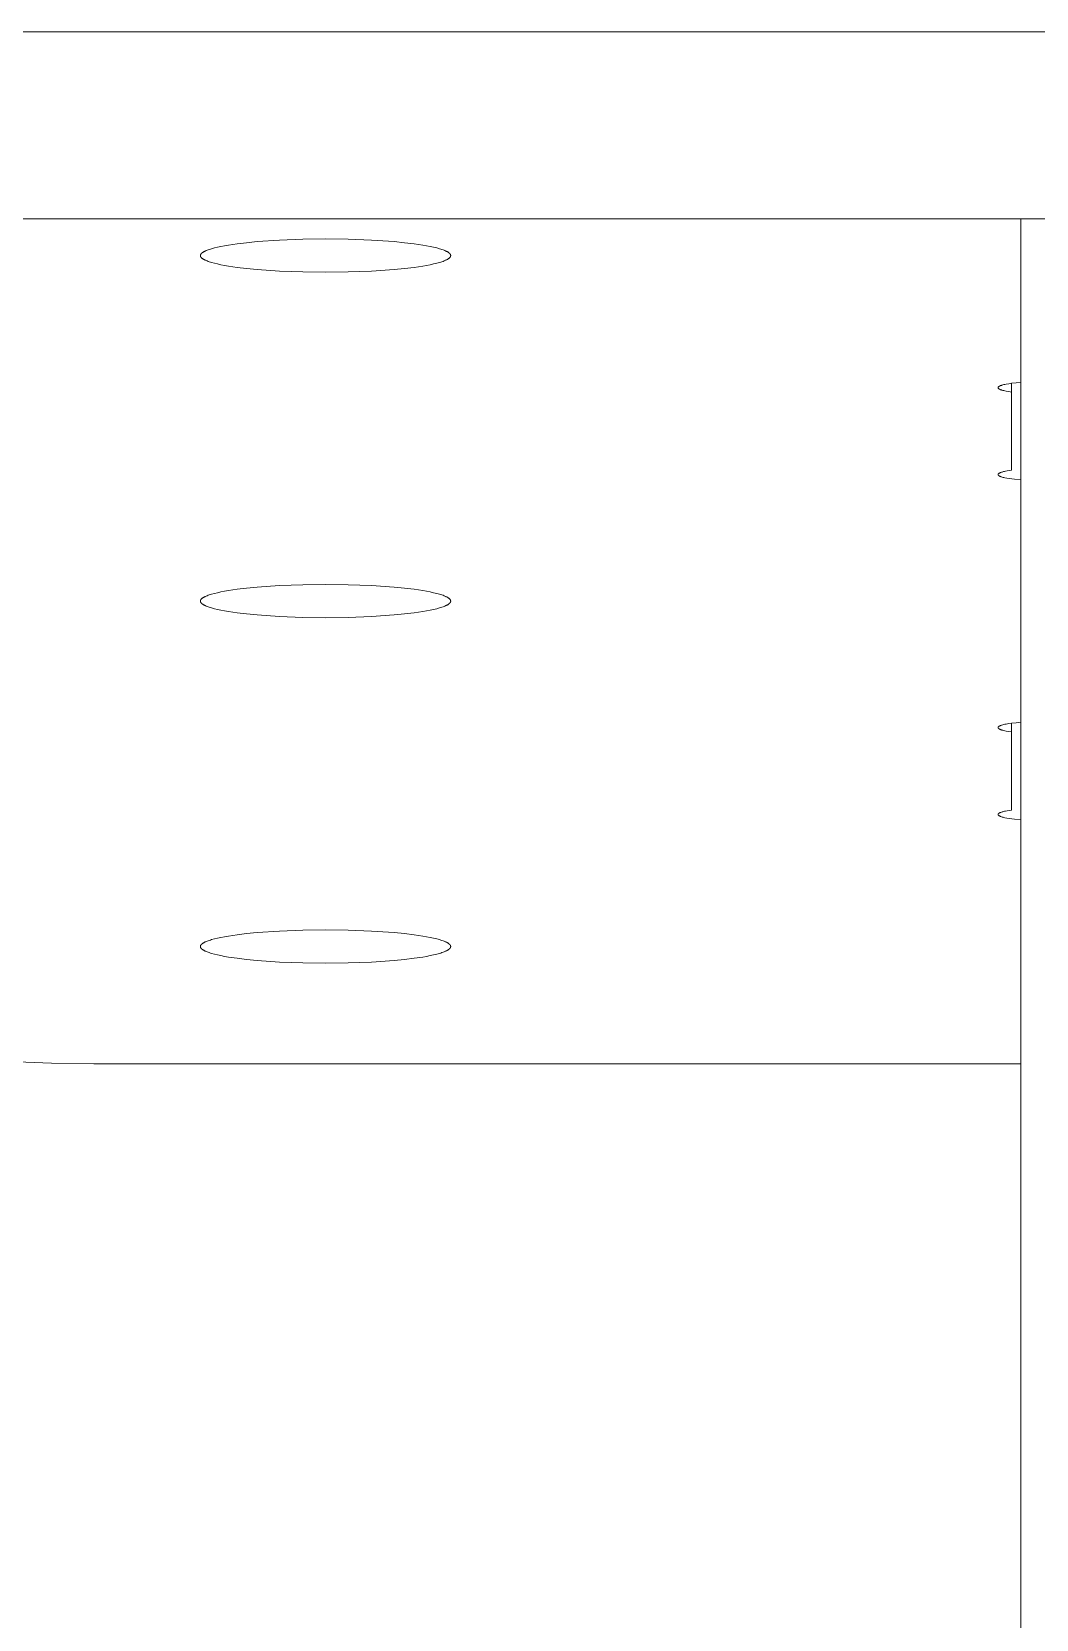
# Model space of a CAD drawing. Header units: inches. Extents: x -12 to 176, y -4 to 123.
# Drawn here: x 68.829 to 69.682, y 20.55 to 21.897 of the extents above; entities that cross this region are included whole.
import ezdxf

# ---------------------------------------------------------------- set-up
doc = ezdxf.new("R2010")
doc.units = ezdxf.units.IN
doc.layers.add('ZANO_R', color=7, linetype='Continuous', lineweight=0)

msp = doc.modelspace()

# ---------------------------------------------------------------- linework, layer by layer
at = {"layer": 'ZANO_R'}
for p, q in [((71.04722, 21.89704), (68.68502, 21.89704)), ((71.04722, 21.73815), (68.68502, 21.73815)), ((69.66927, 21.73815), (69.66927, 6.79361)), ((69.02055, 21.7189), (69.01172, 21.71804)), ((69.03959, 21.72021), (69.02055, 21.7189)), ((69.05938, 21.72097), (69.03959, 21.72021)), ((69.07872, 21.7212), (69.05938, 21.72097)), ((69.09806, 21.72097), (69.07872, 21.7212)), ((69.11785, 21.72021), (69.09806, 21.72097)), ((69.13689, 21.7189), (69.11785, 21.72021)), ((69.14572, 21.71804), (69.13689, 21.7189)), ((68.97243, 21.70722), (68.97242, 21.70715)), ((68.97242, 21.70715), (68.97242, 21.70707)), ((68.97242, 21.70707), (68.97242, 21.70699)), ((68.97242, 21.70699), (68.97243, 21.70691)), ((68.97244, 21.70738), (68.97243, 21.7073)), ((68.97243, 21.7073), (68.97243, 21.70722)), ((68.97243, 21.70691), (68.97243, 21.70683)), ((68.97243, 21.70683), (68.97244, 21.70675)), ((68.97246, 21.70746), (68.97244, 21.70738)), ((68.97244, 21.70675), (68.97246, 21.70668)), ((68.97248, 21.70754), (68.97246, 21.70746)), ((68.97246, 21.70668), (68.97248, 21.7066)), ((68.9725, 21.70762), (68.97248, 21.70754)), ((68.97248, 21.7066), (68.9725, 21.70652)), ((68.97252, 21.7077), (68.9725, 21.70762)), ((68.9725, 21.70652), (68.97252, 21.70644)), ((68.97255, 21.70778), (68.97252, 21.7077)), ((68.97252, 21.70644), (68.97255, 21.70636)), ((68.97258, 21.70786), (68.97255, 21.70778)), ((68.97255, 21.70636), (68.97258, 21.70628)), ((68.97262, 21.70794), (68.97258, 21.70786)), ((68.97258, 21.70628), (68.97262, 21.7062)), ((68.97266, 21.70802), (68.97262, 21.70794)), ((68.97262, 21.7062), (68.97266, 21.70612)), ((68.9727, 21.7081), (68.97266, 21.70802)), ((68.97266, 21.70612), (68.9727, 21.70604)), ((68.97275, 21.70818), (68.9727, 21.7081)), ((68.9727, 21.70604), (68.97275, 21.70596)), ((68.9728, 21.70826), (68.97275, 21.70818)), ((68.97275, 21.70596), (68.9728, 21.70588)), ((68.97285, 21.70834), (68.9728, 21.70826)), ((68.9728, 21.70588), (68.97285, 21.7058)), ((68.9729, 21.70842), (68.97285, 21.70834)), ((68.97285, 21.7058), (68.9729, 21.70572)), ((68.97297, 21.7085), (68.9729, 21.70842)), ((68.9729, 21.70572), (68.97297, 21.70564)), ((68.97303, 21.70858), (68.97297, 21.7085)), ((68.97297, 21.70564), (68.97303, 21.70556)), ((68.9731, 21.70866), (68.97303, 21.70858)), ((68.97303, 21.70556), (68.9731, 21.70547)), ((68.97317, 21.70874), (68.9731, 21.70866)), ((68.9731, 21.70547), (68.97317, 21.70539)), ((68.97324, 21.70882), (68.97317, 21.70874)), ((68.97317, 21.70539), (68.97324, 21.70531)), ((68.97332, 21.7089), (68.97324, 21.70882)), ((68.97324, 21.70531), (68.97332, 21.70523)), ((68.9734, 21.70899), (68.97332, 21.7089)), ((68.97332, 21.70523), (68.9734, 21.70515)), ((68.97349, 21.70907), (68.9734, 21.70899)), ((68.9734, 21.70515), (68.97349, 21.70507)), ((68.97358, 21.70915), (68.97349, 21.70907)), ((68.97349, 21.70507), (68.97358, 21.70499)), ((68.97367, 21.70923), (68.97358, 21.70915)), ((68.97358, 21.70499), (68.97367, 21.70491)), ((68.97377, 21.70931), (68.97367, 21.70923)), ((68.97367, 21.70491), (68.97377, 21.70482)), ((68.97387, 21.70939), (68.97377, 21.70931)), ((68.97397, 21.70948), (68.97387, 21.70939)), ((68.97419, 21.70964), (68.97397, 21.70948)), ((68.97443, 21.7098), (68.97419, 21.70964)), ((68.97468, 21.70997), (68.97443, 21.7098)), ((68.97495, 21.71013), (68.97468, 21.70997)), ((68.97523, 21.7103), (68.97495, 21.71013)), ((68.97553, 21.71046), (68.97523, 21.7103)), ((68.97584, 21.71063), (68.97553, 21.71046)), ((68.97618, 21.71079), (68.97584, 21.71063)), ((68.97652, 21.71096), (68.97618, 21.71079)), ((68.97726, 21.71129), (68.97652, 21.71096)), ((68.97807, 21.71162), (68.97726, 21.71129)), ((68.97894, 21.71194), (68.97807, 21.71162)), ((68.97988, 21.71227), (68.97894, 21.71194)), ((68.98089, 21.7126), (68.97988, 21.71227)), ((68.98196, 21.71292), (68.98089, 21.7126)), ((68.98429, 21.71356), (68.98196, 21.71292)), ((68.98689, 21.71419), (68.98429, 21.71356)), ((68.98975, 21.7148), (68.98689, 21.71419)), ((68.99285, 21.7154), (68.98975, 21.7148)), ((68.99619, 21.71598), (68.99285, 21.7154)), ((69.00355, 21.71706), (68.99619, 21.71598)), ((69.01172, 21.71804), (69.00355, 21.71706)), ((69.15388, 21.71706), (69.14572, 21.71804)), ((69.16124, 21.71598), (69.15388, 21.71706)), ((69.16459, 21.7154), (69.16124, 21.71598)), ((69.16769, 21.7148), (69.16459, 21.7154)), ((69.17054, 21.71419), (69.16769, 21.7148)), ((69.17314, 21.71356), (69.17054, 21.71419)), ((69.17548, 21.71292), (69.17314, 21.71356)), ((69.17655, 21.7126), (69.17548, 21.71292)), ((69.17755, 21.71227), (69.17655, 21.7126)), ((69.17849, 21.71194), (69.17755, 21.71227)), ((69.17936, 21.71162), (69.17849, 21.71194)), ((69.18017, 21.71129), (69.17936, 21.71162)), ((69.18091, 21.71096), (69.18017, 21.71129)), ((69.18126, 21.71079), (69.18091, 21.71096)), ((69.18159, 21.71063), (69.18126, 21.71079)), ((69.18191, 21.71046), (69.18159, 21.71063)), ((69.1822, 21.7103), (69.18191, 21.71046)), ((69.18249, 21.71013), (69.1822, 21.7103)), ((69.18275, 21.70997), (69.18249, 21.71013)), ((69.18301, 21.7098), (69.18275, 21.70997)), ((69.18324, 21.70964), (69.18301, 21.7098)), ((69.18346, 21.70948), (69.18324, 21.70964)), ((69.18357, 21.70939), (69.18346, 21.70948)), ((69.18367, 21.70931), (69.18357, 21.70939)), ((69.18377, 21.70923), (69.18367, 21.70931)), ((69.18367, 21.70482), (69.18377, 21.70491)), ((69.18386, 21.70915), (69.18377, 21.70923)), ((69.18377, 21.70491), (69.18386, 21.70499)), ((69.18395, 21.70907), (69.18386, 21.70915)), ((69.18386, 21.70499), (69.18395, 21.70507)), ((69.18403, 21.70899), (69.18395, 21.70907)), ((69.18395, 21.70507), (69.18403, 21.70515)), ((69.18412, 21.7089), (69.18403, 21.70899)), ((69.18403, 21.70515), (69.18412, 21.70523)), ((69.18419, 21.70882), (69.18412, 21.7089)), ((69.18412, 21.70523), (69.18419, 21.70531)), ((69.18427, 21.70874), (69.18419, 21.70882)), ((69.18419, 21.70531), (69.18427, 21.70539)), ((69.18434, 21.70866), (69.18427, 21.70874)), ((69.18427, 21.70539), (69.18434, 21.70547)), ((69.18441, 21.70858), (69.18434, 21.70866)), ((69.18434, 21.70547), (69.18441, 21.70556)), ((69.18447, 21.7085), (69.18441, 21.70858)), ((69.18441, 21.70556), (69.18447, 21.70564)), ((69.18453, 21.70842), (69.18447, 21.7085)), ((69.18447, 21.70564), (69.18453, 21.70572)), ((69.18459, 21.70834), (69.18453, 21.70842)), ((69.18453, 21.70572), (69.18459, 21.7058)), ((69.18464, 21.70826), (69.18459, 21.70834)), ((69.18459, 21.7058), (69.18464, 21.70588)), ((69.18469, 21.70818), (69.18464, 21.70826)), ((69.18464, 21.70588), (69.18469, 21.70596)), ((69.18474, 21.7081), (69.18469, 21.70818)), ((69.18469, 21.70596), (69.18474, 21.70604)), ((69.18478, 21.70802), (69.18474, 21.7081)), ((69.18474, 21.70604), (69.18478, 21.70612)), ((69.18482, 21.70794), (69.18478, 21.70802)), ((69.18478, 21.70612), (69.18482, 21.7062)), ((69.18485, 21.70786), (69.18482, 21.70794)), ((69.18482, 21.7062), (69.18485, 21.70628)), ((69.18488, 21.70778), (69.18485, 21.70786)), ((69.18485, 21.70628), (69.18488, 21.70636)), ((69.18491, 21.7077), (69.18488, 21.70778)), ((69.18488, 21.70636), (69.18491, 21.70644)), ((69.18494, 21.70762), (69.18491, 21.7077)), ((69.18491, 21.70644), (69.18494, 21.70652)), ((69.18496, 21.70754), (69.18494, 21.70762)), ((69.18494, 21.70652), (69.18496, 21.7066)), ((69.18498, 21.70746), (69.18496, 21.70754)), ((69.18496, 21.7066), (69.18498, 21.70668)), ((69.18499, 21.70738), (69.18498, 21.70746)), ((69.18498, 21.70668), (69.18499, 21.70675)), ((69.185, 21.7073), (69.18499, 21.70738)), ((69.18499, 21.70675), (69.185, 21.70683)), ((69.18501, 21.70722), (69.185, 21.7073)), ((69.185, 21.70683), (69.18501, 21.70691)), ((69.18502, 21.70715), (69.18501, 21.70722)), ((69.18501, 21.70691), (69.18502, 21.70699)), ((69.18502, 21.70707), (69.18502, 21.70715)), ((69.18502, 21.70699), (69.18502, 21.70707)), ((68.97377, 21.70482), (68.97387, 21.70474)), ((68.97387, 21.70474), (68.97397, 21.70466)), ((68.97397, 21.70466), (68.97419, 21.7045)), ((68.97419, 21.7045), (68.97443, 21.70433)), ((68.97443, 21.70433), (68.97468, 21.70417)), ((68.97468, 21.70417), (68.97495, 21.704)), ((68.97495, 21.704), (68.97523, 21.70384)), ((68.97523, 21.70384), (68.97553, 21.70367)), ((68.97553, 21.70367), (68.97584, 21.70351)), ((68.97584, 21.70351), (68.97618, 21.70334)), ((68.97618, 21.70334), (68.97652, 21.70318)), ((68.97652, 21.70318), (68.97726, 21.70285)), ((68.97726, 21.70285), (68.97807, 21.70252)), ((68.97807, 21.70252), (68.97894, 21.70219)), ((68.97894, 21.70219), (68.97988, 21.70186)), ((68.97988, 21.70186), (68.98089, 21.70154)), ((68.98089, 21.70154), (68.98196, 21.70122)), ((68.98196, 21.70122), (68.98429, 21.70058)), ((68.98429, 21.70058), (68.98689, 21.69995)), ((68.98689, 21.69995), (68.98975, 21.69933)), ((68.98975, 21.69933), (68.99285, 21.69874)), ((68.99285, 21.69874), (68.99619, 21.69816)), ((68.99619, 21.69816), (69.00355, 21.69707)), ((69.00355, 21.69707), (69.01172, 21.69609)), ((69.01172, 21.69609), (69.02055, 21.69524)), ((69.02055, 21.69524), (69.03959, 21.69392)), ((69.03959, 21.69392), (69.05938, 21.69317)), ((69.05938, 21.69317), (69.07872, 21.69293)), ((69.07872, 21.69293), (69.09806, 21.69317)), ((69.09806, 21.69317), (69.11785, 21.69392)), ((69.11785, 21.69392), (69.13689, 21.69524)), ((69.13689, 21.69524), (69.14572, 21.69609)), ((69.14572, 21.69609), (69.15388, 21.69707)), ((69.15388, 21.69707), (69.16124, 21.69816)), ((69.16124, 21.69816), (69.16459, 21.69874)), ((69.16459, 21.69874), (69.16769, 21.69933)), ((69.16769, 21.69933), (69.17054, 21.69995)), ((69.17054, 21.69995), (69.17314, 21.70058)), ((69.17314, 21.70058), (69.17548, 21.70122)), ((69.17548, 21.70122), (69.17655, 21.70154)), ((69.17655, 21.70154), (69.17755, 21.70186)), ((69.17755, 21.70186), (69.17849, 21.70219)), ((69.17849, 21.70219), (69.17936, 21.70252)), ((69.17936, 21.70252), (69.18017, 21.70285)), ((69.18017, 21.70285), (69.18091, 21.70318)), ((69.18091, 21.70318), (69.18126, 21.70334)), ((69.18126, 21.70334), (69.18159, 21.70351)), ((69.18159, 21.70351), (69.18191, 21.70367)), ((69.18191, 21.70367), (69.1822, 21.70384)), ((69.1822, 21.70384), (69.18249, 21.704)), ((69.18249, 21.704), (69.18275, 21.70417)), ((69.18275, 21.70417), (69.18301, 21.70433)), ((69.18301, 21.70433), (69.18324, 21.7045)), ((69.18324, 21.7045), (69.18346, 21.70466)), ((69.18346, 21.70466), (69.18357, 21.70474)), ((69.18357, 21.70474), (69.18367, 21.70482)), ((69.65392, 21.59731), (69.6531, 21.59707)), ((69.65481, 21.59753), (69.65392, 21.59731)), ((69.65577, 21.59775), (69.65481, 21.59753)), ((69.65679, 21.59796), (69.65577, 21.59775)), ((69.65901, 21.59835), (69.65679, 21.59796)), ((69.6614, 21.59869), (69.65901, 21.59835)), ((69.66533, 21.59915), (69.6614, 21.59869)), ((69.6614, 21.59129), (69.6614, 21.59869)), ((69.66927, 21.5995), (69.66533, 21.59915)), ((69.64987, 21.59502), (69.64986, 21.59499)), ((69.64986, 21.59499), (69.64987, 21.59496)), ((69.64988, 21.59513), (69.64987, 21.59509)), ((69.64987, 21.59509), (69.64987, 21.59506)), ((69.64987, 21.59506), (69.64987, 21.59502)), ((69.64987, 21.59496), (69.64987, 21.59492)), ((69.64987, 21.59492), (69.64987, 21.59489)), ((69.64987, 21.59489), (69.64988, 21.59486)), ((69.64989, 21.59519), (69.64988, 21.59516)), ((69.64988, 21.59516), (69.64988, 21.59513)), ((69.64988, 21.59486), (69.64988, 21.59482)), ((69.64988, 21.59482), (69.64989, 21.59479)), ((69.6499, 21.59523), (69.64989, 21.59519)), ((69.64989, 21.59479), (69.6499, 21.59475)), ((69.64992, 21.59526), (69.6499, 21.59523)), ((69.6499, 21.59475), (69.64992, 21.59472)), ((69.64993, 21.5953), (69.64992, 21.59526)), ((69.64992, 21.59472), (69.64993, 21.59469)), ((69.64995, 21.59533), (69.64993, 21.5953)), ((69.64993, 21.59469), (69.64995, 21.59465)), ((69.64996, 21.59536), (69.64995, 21.59533)), ((69.64995, 21.59465), (69.64996, 21.59462)), ((69.64998, 21.5954), (69.64996, 21.59536)), ((69.64996, 21.59462), (69.64998, 21.59459)), ((69.65, 21.59543), (69.64998, 21.5954)), ((69.64998, 21.59459), (69.65, 21.59455)), ((69.65003, 21.59546), (69.65, 21.59543)), ((69.65, 21.59455), (69.65003, 21.59452)), ((69.65005, 21.5955), (69.65003, 21.59546)), ((69.65003, 21.59452), (69.65005, 21.59448)), ((69.65007, 21.59553), (69.65005, 21.5955)), ((69.65005, 21.59448), (69.65007, 21.59445)), ((69.6501, 21.59557), (69.65007, 21.59553)), ((69.65007, 21.59445), (69.6501, 21.59442)), ((69.65013, 21.5956), (69.6501, 21.59557)), ((69.6501, 21.59442), (69.65013, 21.59438)), ((69.65016, 21.59563), (69.65013, 21.5956)), ((69.65013, 21.59438), (69.65016, 21.59435)), ((69.65019, 21.59567), (69.65016, 21.59563)), ((69.65016, 21.59435), (69.65019, 21.59432)), ((69.65023, 21.5957), (69.65019, 21.59567)), ((69.65019, 21.59432), (69.65023, 21.59428)), ((69.65026, 21.59573), (69.65023, 21.5957)), ((69.65023, 21.59428), (69.65026, 21.59425)), ((69.6503, 21.59577), (69.65026, 21.59573)), ((69.65026, 21.59425), (69.6503, 21.59422)), ((69.65034, 21.5958), (69.6503, 21.59577)), ((69.6503, 21.59422), (69.65034, 21.59418)), ((69.65038, 21.59583), (69.65034, 21.5958)), ((69.65034, 21.59418), (69.65038, 21.59415)), ((69.65042, 21.59587), (69.65038, 21.59583)), ((69.65038, 21.59415), (69.65042, 21.59412)), ((69.65046, 21.5959), (69.65042, 21.59587)), ((69.65042, 21.59412), (69.65046, 21.59408)), ((69.65051, 21.59593), (69.65046, 21.5959)), ((69.65046, 21.59408), (69.65051, 21.59405)), ((69.6506, 21.596), (69.65051, 21.59593)), ((69.65051, 21.59405), (69.6506, 21.59398)), ((69.6507, 21.59606), (69.6506, 21.596)), ((69.6506, 21.59398), (69.6507, 21.59392)), ((69.65081, 21.59613), (69.6507, 21.59606)), ((69.6507, 21.59392), (69.65081, 21.59385)), ((69.65092, 21.59619), (69.65081, 21.59613)), ((69.65081, 21.59385), (69.65092, 21.59379)), ((69.65104, 21.59626), (69.65092, 21.59619)), ((69.65092, 21.59379), (69.65104, 21.59372)), ((69.65116, 21.59632), (69.65104, 21.59626)), ((69.65104, 21.59372), (69.65116, 21.59366)), ((69.65129, 21.59639), (69.65116, 21.59632)), ((69.65116, 21.59366), (69.65129, 21.59359)), ((69.65143, 21.59645), (69.65129, 21.59639)), ((69.65129, 21.59359), (69.65143, 21.59353)), ((69.65172, 21.59658), (69.65143, 21.59645)), ((69.65143, 21.59353), (69.65172, 21.5934)), ((69.65203, 21.5967), (69.65172, 21.59658)), ((69.65172, 21.5934), (69.65203, 21.59328)), ((69.65237, 21.59683), (69.65203, 21.5967)), ((69.65203, 21.59328), (69.65237, 21.59315)), ((69.65272, 21.59695), (69.65237, 21.59683)), ((69.65237, 21.59315), (69.65272, 21.59303)), ((69.6531, 21.59707), (69.65272, 21.59695)), ((69.65272, 21.59303), (69.6531, 21.59291)), ((69.6531, 21.59291), (69.65392, 21.59268)), ((69.65392, 21.59268), (69.65481, 21.59245)), ((69.65481, 21.59245), (69.65577, 21.59223)), ((69.65577, 21.59223), (69.65679, 21.59202)), ((69.65679, 21.59202), (69.65901, 21.59164)), ((69.65901, 21.59164), (69.6614, 21.59129)), ((69.6614, 21.59129), (69.6614, 21.52495)), ((69.64987, 21.52128), (69.64986, 21.52126)), ((69.64986, 21.52126), (69.64986, 21.52123)), ((69.64986, 21.52123), (69.64987, 21.52121)), ((69.64988, 21.52138), (69.64987, 21.52136)), ((69.64987, 21.52136), (69.64987, 21.52133)), ((69.64987, 21.52133), (69.64987, 21.52131)), ((69.64987, 21.52131), (69.64987, 21.52128)), ((69.64987, 21.52121), (69.64987, 21.52118)), ((69.64987, 21.52118), (69.64987, 21.52116)), ((69.64987, 21.52116), (69.64987, 21.52114)), ((69.64987, 21.52114), (69.64988, 21.52111)), ((69.64989, 21.52143), (69.64988, 21.52141)), ((69.64988, 21.52141), (69.64988, 21.52138)), ((69.64988, 21.52111), (69.64988, 21.52109)), ((69.64988, 21.52109), (69.64989, 21.52106)), ((69.6499, 21.52146), (69.64989, 21.52143)), ((69.64989, 21.52106), (69.6499, 21.52104)), ((69.64991, 21.5215), (69.6499, 21.52148)), ((69.6499, 21.52148), (69.6499, 21.52146)), ((69.6499, 21.52104), (69.6499, 21.52101)), ((69.6499, 21.52101), (69.64991, 21.52099)), ((69.64992, 21.52153), (69.64991, 21.5215)), ((69.64991, 21.52099), (69.64992, 21.52096)), ((69.64993, 21.52155), (69.64992, 21.52153)), ((69.64992, 21.52096), (69.64993, 21.52094)), ((69.64994, 21.52158), (69.64993, 21.52155)), ((69.64993, 21.52094), (69.64994, 21.52092)), ((69.64996, 21.5216), (69.64994, 21.52158)), ((69.64994, 21.52092), (69.64995, 21.52089)), ((69.64995, 21.52089), (69.64997, 21.52087)), ((69.64997, 21.52163), (69.64996, 21.5216)), ((69.64998, 21.52165), (69.64997, 21.52163)), ((69.64997, 21.52087), (69.64998, 21.52084)), ((69.65, 21.52168), (69.64998, 21.52165)), ((69.64998, 21.52084), (69.65, 21.52082)), ((69.65001, 21.5217), (69.65, 21.52168)), ((69.65, 21.52082), (69.65001, 21.52079)), ((69.65003, 21.52173), (69.65001, 21.5217)), ((69.65001, 21.52079), (69.65003, 21.52077)), ((69.65005, 21.52175), (69.65003, 21.52173)), ((69.65003, 21.52077), (69.65004, 21.52075)), ((69.65004, 21.52075), (69.65006, 21.52072)), ((69.65007, 21.52178), (69.65005, 21.52175)), ((69.65006, 21.52072), (69.65008, 21.5207)), ((69.65009, 21.5218), (69.65007, 21.52178)), ((69.65008, 21.5207), (69.6501, 21.52067)), ((69.65011, 21.52183), (69.65009, 21.5218)), ((69.6501, 21.52067), (69.65012, 21.52065)), ((69.65013, 21.52185), (69.65011, 21.52183)), ((69.65012, 21.52065), (69.65014, 21.52063)), ((69.65015, 21.52187), (69.65013, 21.52185)), ((69.65014, 21.52063), (69.65016, 21.5206)), ((69.65017, 21.5219), (69.65015, 21.52187)), ((69.65016, 21.5206), (69.65019, 21.52058)), ((69.6502, 21.52192), (69.65017, 21.5219)), ((69.65019, 21.52058), (69.65021, 21.52055)), ((69.65022, 21.52195), (69.6502, 21.52192)), ((69.65021, 21.52055), (69.65026, 21.52051)), ((69.65025, 21.52197), (69.65022, 21.52195)), ((69.6503, 21.52202), (69.65025, 21.52197)), ((69.65026, 21.52051), (69.65031, 21.52046)), ((69.65036, 21.52207), (69.6503, 21.52202)), ((69.65031, 21.52046), (69.65037, 21.52041)), ((69.65042, 21.52212), (69.65036, 21.52207)), ((69.65037, 21.52041), (69.65043, 21.52036)), ((69.65048, 21.52217), (69.65042, 21.52212)), ((69.65043, 21.52036), (69.65049, 21.52032)), ((69.65055, 21.52222), (69.65048, 21.52217)), ((69.65049, 21.52032), (69.65055, 21.52027)), ((69.65062, 21.52227), (69.65055, 21.52222)), ((69.65055, 21.52027), (69.65062, 21.52022)), ((69.6507, 21.52231), (69.65062, 21.52227)), ((69.65062, 21.52022), (69.65069, 21.52018)), ((69.65069, 21.52018), (69.65077, 21.52013)), ((69.65077, 21.52236), (69.6507, 21.52231)), ((69.65085, 21.52241), (69.65077, 21.52236)), ((69.65077, 21.52013), (69.65085, 21.52008)), ((69.65094, 21.52246), (69.65085, 21.52241)), ((69.65085, 21.52008), (69.65093, 21.52004)), ((69.65093, 21.52004), (69.6511, 21.51994)), ((69.65112, 21.52256), (69.65094, 21.52246)), ((69.6511, 21.51994), (69.65128, 21.51985)), ((69.65131, 21.52265), (69.65112, 21.52256)), ((69.65128, 21.51985), (69.65147, 21.51976)), ((69.65152, 21.52275), (69.65131, 21.52265)), ((69.65147, 21.51976), (69.65168, 21.51967)), ((69.65174, 21.52284), (69.65152, 21.52275)), ((69.65168, 21.51967), (69.65189, 21.51959)), ((69.65197, 21.52294), (69.65174, 21.52284)), ((69.65189, 21.51959), (69.65212, 21.5195)), ((69.65222, 21.52303), (69.65197, 21.52294)), ((69.65212, 21.5195), (69.65236, 21.51941)), ((69.65275, 21.52321), (69.65222, 21.52303)), ((69.65236, 21.51941), (69.65286, 21.51924)), ((69.65333, 21.52339), (69.65275, 21.52321)), ((69.65286, 21.51924), (69.65346, 21.51906)), ((69.65396, 21.52357), (69.65333, 21.52339)), ((69.65346, 21.51906), (69.65413, 21.51888)), ((69.65464, 21.52374), (69.65396, 21.52357)), ((69.65413, 21.51888), (69.65485, 21.5187)), ((69.65535, 21.52391), (69.65464, 21.52374)), ((69.65485, 21.5187), (69.65563, 21.51852)), ((69.65611, 21.52407), (69.65535, 21.52391)), ((69.65563, 21.51852), (69.65737, 21.51817)), ((69.65774, 21.52439), (69.65611, 21.52407)), ((69.65737, 21.51817), (69.65935, 21.51784)), ((69.65951, 21.52468), (69.65774, 21.52439)), ((69.65935, 21.51784), (69.66154, 21.51752)), ((69.6614, 21.52495), (69.65951, 21.52468)), ((69.66154, 21.51752), (69.66394, 21.51723)), ((69.66394, 21.51723), (69.66927, 21.51673)), ((68.99285, 21.42221), (68.98975, 21.42161)), ((68.99619, 21.42279), (68.99285, 21.42221)), ((69.00355, 21.42388), (68.99619, 21.42279)), ((69.01172, 21.42485), (69.00355, 21.42388)), ((69.02055, 21.42571), (69.01172, 21.42485)), ((69.03959, 21.42702), (69.02055, 21.42571)), ((69.05938, 21.42778), (69.03959, 21.42702)), ((69.07872, 21.42802), (69.05938, 21.42778)), ((69.09806, 21.42778), (69.07872, 21.42802)), ((69.11785, 21.42702), (69.09806, 21.42778)), ((69.13689, 21.42571), (69.11785, 21.42702)), ((69.14572, 21.42485), (69.13689, 21.42571)), ((69.15388, 21.42388), (69.14572, 21.42485)), ((69.16124, 21.42279), (69.15388, 21.42388)), ((69.16459, 21.42221), (69.16124, 21.42279)), ((69.16769, 21.42161), (69.16459, 21.42221)), ((68.97243, 21.41404), (68.97242, 21.41396)), ((68.97242, 21.41396), (68.97242, 21.41388)), ((68.97242, 21.41388), (68.97242, 21.4138)), ((68.97242, 21.4138), (68.97243, 21.41372)), ((68.97244, 21.41419), (68.97243, 21.41411)), ((68.97243, 21.41411), (68.97243, 21.41404)), ((68.97243, 21.41372), (68.97243, 21.41364)), ((68.97243, 21.41364), (68.97244, 21.41357)), ((68.97246, 21.41427), (68.97244, 21.41419)), ((68.97244, 21.41357), (68.97246, 21.41349)), ((68.97248, 21.41435), (68.97246, 21.41427)), ((68.97246, 21.41349), (68.97248, 21.41341)), ((68.9725, 21.41443), (68.97248, 21.41435)), ((68.97248, 21.41341), (68.9725, 21.41333)), ((68.97252, 21.41451), (68.9725, 21.41443)), ((68.9725, 21.41333), (68.97252, 21.41325)), ((68.97255, 21.41459), (68.97252, 21.41451)), ((68.97252, 21.41325), (68.97255, 21.41317)), ((68.97258, 21.41467), (68.97255, 21.41459)), ((68.97255, 21.41317), (68.97258, 21.41309)), ((68.97262, 21.41475), (68.97258, 21.41467)), ((68.97258, 21.41309), (68.97262, 21.41301)), ((68.97266, 21.41483), (68.97262, 21.41475)), ((68.97262, 21.41301), (68.97266, 21.41293)), ((68.9727, 21.41491), (68.97266, 21.41483)), ((68.97266, 21.41293), (68.9727, 21.41285)), ((68.97275, 21.41499), (68.9727, 21.41491)), ((68.9727, 21.41285), (68.97275, 21.41277)), ((68.9728, 21.41507), (68.97275, 21.41499)), ((68.97275, 21.41277), (68.9728, 21.41269)), ((68.97285, 21.41515), (68.9728, 21.41507)), ((68.9728, 21.41269), (68.97285, 21.41261)), ((68.9729, 21.41523), (68.97285, 21.41515)), ((68.97285, 21.41261), (68.9729, 21.41253)), ((68.97297, 21.41531), (68.9729, 21.41523)), ((68.9729, 21.41253), (68.97297, 21.41245)), ((68.97303, 21.41539), (68.97297, 21.41531)), ((68.97297, 21.41245), (68.97303, 21.41237)), ((68.9731, 21.41547), (68.97303, 21.41539)), ((68.97303, 21.41237), (68.9731, 21.41229)), ((68.97317, 21.41555), (68.9731, 21.41547)), ((68.9731, 21.41229), (68.97317, 21.41221)), ((68.97324, 21.41564), (68.97317, 21.41555)), ((68.97317, 21.41221), (68.97324, 21.41212)), ((68.97332, 21.41572), (68.97324, 21.41564)), ((68.97324, 21.41212), (68.97332, 21.41204)), ((68.9734, 21.4158), (68.97332, 21.41572)), ((68.97332, 21.41204), (68.9734, 21.41196)), ((68.97349, 21.41588), (68.9734, 21.4158)), ((68.9734, 21.41196), (68.97349, 21.41188)), ((68.97358, 21.41596), (68.97349, 21.41588)), ((68.97349, 21.41188), (68.97358, 21.4118)), ((68.97367, 21.41604), (68.97358, 21.41596)), ((68.97358, 21.4118), (68.97367, 21.41172)), ((68.97377, 21.41612), (68.97367, 21.41604)), ((68.97367, 21.41172), (68.97377, 21.41164)), ((68.97387, 21.41621), (68.97377, 21.41612)), ((68.97377, 21.41164), (68.97387, 21.41155)), ((68.97397, 21.41629), (68.97387, 21.41621)), ((68.97387, 21.41155), (68.97397, 21.41147)), ((68.97419, 21.41645), (68.97397, 21.41629)), ((68.97397, 21.41147), (68.97419, 21.41131)), ((68.97443, 21.41662), (68.97419, 21.41645)), ((68.97419, 21.41131), (68.97443, 21.41114)), ((68.97468, 21.41678), (68.97443, 21.41662)), ((68.97443, 21.41114), (68.97468, 21.41098)), ((68.97495, 21.41694), (68.97468, 21.41678)), ((68.97468, 21.41098), (68.97495, 21.41081)), ((68.97523, 21.41711), (68.97495, 21.41694)), ((68.97495, 21.41081), (68.97523, 21.41065)), ((68.97553, 21.41727), (68.97523, 21.41711)), ((68.97523, 21.41065), (68.97553, 21.41048)), ((68.97584, 21.41744), (68.97553, 21.41727)), ((68.97553, 21.41048), (68.97584, 21.41032)), ((68.97618, 21.4176), (68.97584, 21.41744)), ((68.97584, 21.41032), (68.97618, 21.41015)), ((68.97652, 21.41777), (68.97618, 21.4176)), ((68.97618, 21.41015), (68.97652, 21.40999)), ((68.97726, 21.4181), (68.97652, 21.41777)), ((68.97652, 21.40999), (68.97726, 21.40966)), ((68.97807, 21.41843), (68.97726, 21.4181)), ((68.97726, 21.40966), (68.97807, 21.40933)), ((68.97894, 21.41876), (68.97807, 21.41843)), ((68.97807, 21.40933), (68.97894, 21.409)), ((68.97988, 21.41908), (68.97894, 21.41876)), ((68.97894, 21.409), (68.97988, 21.40868)), ((68.98089, 21.41941), (68.97988, 21.41908)), ((68.97988, 21.40868), (68.98089, 21.40835)), ((68.98196, 21.41973), (68.98089, 21.41941)), ((68.98429, 21.42037), (68.98196, 21.41973)), ((68.98689, 21.421), (68.98429, 21.42037)), ((68.98975, 21.42161), (68.98689, 21.421)), ((69.17054, 21.421), (69.16769, 21.42161)), ((69.17314, 21.42037), (69.17054, 21.421)), ((69.17548, 21.41973), (69.17314, 21.42037)), ((69.17655, 21.41941), (69.17548, 21.41973)), ((69.17755, 21.41908), (69.17655, 21.41941)), ((69.17655, 21.40835), (69.17755, 21.40868)), ((69.17849, 21.41876), (69.17755, 21.41908)), ((69.17755, 21.40868), (69.17849, 21.409)), ((69.17936, 21.41843), (69.17849, 21.41876)), ((69.17849, 21.409), (69.17936, 21.40933)), ((69.18017, 21.4181), (69.17936, 21.41843)), ((69.17936, 21.40933), (69.18017, 21.40966)), ((69.18091, 21.41777), (69.18017, 21.4181)), ((69.18017, 21.40966), (69.18091, 21.40999)), ((69.18126, 21.4176), (69.18091, 21.41777)), ((69.18091, 21.40999), (69.18126, 21.41015)), ((69.18159, 21.41744), (69.18126, 21.4176)), ((69.18126, 21.41015), (69.18159, 21.41032)), ((69.18191, 21.41727), (69.18159, 21.41744)), ((69.18159, 21.41032), (69.18191, 21.41048)), ((69.1822, 21.41711), (69.18191, 21.41727)), ((69.18191, 21.41048), (69.1822, 21.41065)), ((69.18249, 21.41694), (69.1822, 21.41711)), ((69.1822, 21.41065), (69.18249, 21.41081)), ((69.18275, 21.41678), (69.18249, 21.41694)), ((69.18249, 21.41081), (69.18275, 21.41098)), ((69.18301, 21.41662), (69.18275, 21.41678)), ((69.18275, 21.41098), (69.18301, 21.41114)), ((69.18324, 21.41645), (69.18301, 21.41662)), ((69.18301, 21.41114), (69.18324, 21.41131)), ((69.18346, 21.41629), (69.18324, 21.41645)), ((69.18324, 21.41131), (69.18346, 21.41147)), ((69.18357, 21.41621), (69.18346, 21.41629)), ((69.18346, 21.41147), (69.18357, 21.41155)), ((69.18367, 21.41612), (69.18357, 21.41621)), ((69.18357, 21.41155), (69.18367, 21.41164)), ((69.18377, 21.41604), (69.18367, 21.41612)), ((69.18367, 21.41164), (69.18377, 21.41172)), ((69.18386, 21.41596), (69.18377, 21.41604)), ((69.18377, 21.41172), (69.18386, 21.4118)), ((69.18395, 21.41588), (69.18386, 21.41596)), ((69.18386, 21.4118), (69.18395, 21.41188)), ((69.18403, 21.4158), (69.18395, 21.41588)), ((69.18395, 21.41188), (69.18403, 21.41196)), ((69.18412, 21.41572), (69.18403, 21.4158)), ((69.18403, 21.41196), (69.18412, 21.41204)), ((69.18419, 21.41564), (69.18412, 21.41572)), ((69.18412, 21.41204), (69.18419, 21.41212)), ((69.18427, 21.41555), (69.18419, 21.41564)), ((69.18419, 21.41212), (69.18427, 21.41221)), ((69.18434, 21.41547), (69.18427, 21.41555)), ((69.18427, 21.41221), (69.18434, 21.41229)), ((69.18441, 21.41539), (69.18434, 21.41547)), ((69.18434, 21.41229), (69.18441, 21.41237)), ((69.18447, 21.41531), (69.18441, 21.41539)), ((69.18441, 21.41237), (69.18447, 21.41245)), ((69.18453, 21.41523), (69.18447, 21.41531)), ((69.18447, 21.41245), (69.18453, 21.41253)), ((69.18459, 21.41515), (69.18453, 21.41523)), ((69.18453, 21.41253), (69.18459, 21.41261)), ((69.18464, 21.41507), (69.18459, 21.41515)), ((69.18459, 21.41261), (69.18464, 21.41269)), ((69.18469, 21.41499), (69.18464, 21.41507)), ((69.18464, 21.41269), (69.18469, 21.41277)), ((69.18474, 21.41491), (69.18469, 21.41499)), ((69.18469, 21.41277), (69.18474, 21.41285)), ((69.18478, 21.41483), (69.18474, 21.41491)), ((69.18474, 21.41285), (69.18478, 21.41293)), ((69.18482, 21.41475), (69.18478, 21.41483)), ((69.18478, 21.41293), (69.18482, 21.41301)), ((69.18485, 21.41467), (69.18482, 21.41475)), ((69.18482, 21.41301), (69.18485, 21.41309)), ((69.18488, 21.41459), (69.18485, 21.41467)), ((69.18485, 21.41309), (69.18488, 21.41317)), ((69.18491, 21.41451), (69.18488, 21.41459)), ((69.18488, 21.41317), (69.18491, 21.41325)), ((69.18494, 21.41443), (69.18491, 21.41451)), ((69.18491, 21.41325), (69.18494, 21.41333)), ((69.18496, 21.41435), (69.18494, 21.41443)), ((69.18494, 21.41333), (69.18496, 21.41341)), ((69.18498, 21.41427), (69.18496, 21.41435)), ((69.18496, 21.41341), (69.18498, 21.41349)), ((69.18499, 21.41419), (69.18498, 21.41427)), ((69.18498, 21.41349), (69.18499, 21.41357)), ((69.185, 21.41411), (69.18499, 21.41419)), ((69.18499, 21.41357), (69.185, 21.41364)), ((69.18501, 21.41404), (69.185, 21.41411)), ((69.185, 21.41364), (69.18501, 21.41372)), ((69.18502, 21.41396), (69.18501, 21.41404)), ((69.18501, 21.41372), (69.18502, 21.4138)), ((69.18502, 21.41388), (69.18502, 21.41396)), ((69.18502, 21.4138), (69.18502, 21.41388)), ((68.98089, 21.40835), (68.98196, 21.40803)), ((68.98196, 21.40803), (68.98429, 21.40739)), ((68.98429, 21.40739), (68.98689, 21.40676)), ((68.98689, 21.40676), (68.98975, 21.40614)), ((68.98975, 21.40614), (68.99285, 21.40555)), ((68.99285, 21.40555), (68.99619, 21.40497)), ((68.99619, 21.40497), (69.00355, 21.40388)), ((69.00355, 21.40388), (69.01172, 21.40291)), ((69.01172, 21.40291), (69.02055, 21.40205)), ((69.02055, 21.40205), (69.03959, 21.40074)), ((69.03959, 21.40074), (69.05938, 21.39998)), ((69.05938, 21.39998), (69.07872, 21.39974)), ((69.07872, 21.39974), (69.09806, 21.39998)), ((69.09806, 21.39998), (69.11785, 21.40074)), ((69.11785, 21.40074), (69.13689, 21.40205)), ((69.13689, 21.40205), (69.14572, 21.40291)), ((69.14572, 21.40291), (69.15388, 21.40388)), ((69.15388, 21.40388), (69.16124, 21.40497)), ((69.16124, 21.40497), (69.16459, 21.40555)), ((69.16459, 21.40555), (69.16769, 21.40614)), ((69.16769, 21.40614), (69.17054, 21.40676)), ((69.17054, 21.40676), (69.17314, 21.40739)), ((69.17314, 21.40739), (69.17548, 21.40803)), ((69.17548, 21.40803), (69.17655, 21.40835)), ((69.64987, 21.30655), (69.64986, 21.30651)), ((69.64986, 21.30651), (69.64987, 21.30648)), ((69.64988, 21.30665), (69.64987, 21.30662)), ((69.64987, 21.30662), (69.64987, 21.30658)), ((69.64987, 21.30658), (69.64987, 21.30655)), ((69.64987, 21.30648), (69.64987, 21.30645)), ((69.64987, 21.30645), (69.64987, 21.30641)), ((69.64987, 21.30641), (69.64988, 21.30638)), ((69.64989, 21.30672), (69.64988, 21.30668)), ((69.64988, 21.30668), (69.64988, 21.30665)), ((69.64988, 21.30638), (69.64988, 21.30635)), ((69.64988, 21.30635), (69.64989, 21.30631)), ((69.6499, 21.30675), (69.64989, 21.30672)), ((69.64989, 21.30631), (69.6499, 21.30628)), ((69.64992, 21.30679), (69.6499, 21.30675)), ((69.6499, 21.30628), (69.64992, 21.30624)), ((69.64993, 21.30682), (69.64992, 21.30679)), ((69.64992, 21.30624), (69.64993, 21.30621)), ((69.64995, 21.30685), (69.64993, 21.30682)), ((69.64993, 21.30621), (69.64995, 21.30618)), ((69.64996, 21.30689), (69.64995, 21.30685)), ((69.64995, 21.30618), (69.64996, 21.30614)), ((69.64998, 21.30692), (69.64996, 21.30689)), ((69.64996, 21.30614), (69.64998, 21.30611)), ((69.65, 21.30695), (69.64998, 21.30692)), ((69.64998, 21.30611), (69.65, 21.30607)), ((69.65003, 21.30699), (69.65, 21.30695)), ((69.65, 21.30607), (69.65003, 21.30604)), ((69.65005, 21.30702), (69.65003, 21.30699)), ((69.65003, 21.30604), (69.65005, 21.30601)), ((69.65007, 21.30706), (69.65005, 21.30702)), ((69.65005, 21.30601), (69.65007, 21.30597)), ((69.6501, 21.30709), (69.65007, 21.30706)), ((69.65007, 21.30597), (69.6501, 21.30594)), ((69.65013, 21.30712), (69.6501, 21.30709)), ((69.6501, 21.30594), (69.65013, 21.30591)), ((69.65016, 21.30716), (69.65013, 21.30712)), ((69.65013, 21.30591), (69.65016, 21.30587)), ((69.65019, 21.30719), (69.65016, 21.30716)), ((69.65016, 21.30587), (69.65019, 21.30584)), ((69.65023, 21.30722), (69.65019, 21.30719)), ((69.65019, 21.30584), (69.65023, 21.30581)), ((69.65026, 21.30726), (69.65023, 21.30722)), ((69.65023, 21.30581), (69.65026, 21.30577)), ((69.6503, 21.30729), (69.65026, 21.30726)), ((69.65026, 21.30577), (69.6503, 21.30574)), ((69.65034, 21.30732), (69.6503, 21.30729)), ((69.6503, 21.30574), (69.65034, 21.30571)), ((69.65038, 21.30736), (69.65034, 21.30732)), ((69.65034, 21.30571), (69.65038, 21.30567)), ((69.65042, 21.30739), (69.65038, 21.30736)), ((69.65038, 21.30567), (69.65042, 21.30564)), ((69.65046, 21.30742), (69.65042, 21.30739)), ((69.65042, 21.30564), (69.65046, 21.30561)), ((69.65051, 21.30746), (69.65046, 21.30742)), ((69.65046, 21.30561), (69.65051, 21.30557)), ((69.6506, 21.30752), (69.65051, 21.30746)), ((69.65051, 21.30557), (69.6506, 21.30551)), ((69.6507, 21.30759), (69.6506, 21.30752)), ((69.6506, 21.30551), (69.6507, 21.30544)), ((69.65081, 21.30765), (69.6507, 21.30759)), ((69.6507, 21.30544), (69.65081, 21.30538)), ((69.65092, 21.30772), (69.65081, 21.30765)), ((69.65081, 21.30538), (69.65092, 21.30531)), ((69.65104, 21.30778), (69.65092, 21.30772)), ((69.65092, 21.30531), (69.65104, 21.30525)), ((69.65116, 21.30785), (69.65104, 21.30778)), ((69.65104, 21.30525), (69.65116, 21.30518)), ((69.65129, 21.30791), (69.65116, 21.30785)), ((69.65116, 21.30518), (69.65129, 21.30512)), ((69.65143, 21.30798), (69.65129, 21.30791)), ((69.65129, 21.30512), (69.65143, 21.30505)), ((69.65172, 21.3081), (69.65143, 21.30798)), ((69.65143, 21.30505), (69.65172, 21.30493)), ((69.65203, 21.30823), (69.65172, 21.3081)), ((69.65172, 21.30493), (69.65203, 21.3048)), ((69.65237, 21.30835), (69.65203, 21.30823)), ((69.65203, 21.3048), (69.65237, 21.30468)), ((69.65272, 21.30847), (69.65237, 21.30835)), ((69.65237, 21.30468), (69.65272, 21.30456)), ((69.6531, 21.30859), (69.65272, 21.30847)), ((69.65272, 21.30456), (69.6531, 21.30444)), ((69.65392, 21.30883), (69.6531, 21.30859)), ((69.6531, 21.30444), (69.65392, 21.3042)), ((69.65481, 21.30905), (69.65392, 21.30883)), ((69.65392, 21.3042), (69.65481, 21.30397)), ((69.65577, 21.30927), (69.65481, 21.30905)), ((69.65481, 21.30397), (69.65577, 21.30376)), ((69.65679, 21.30948), (69.65577, 21.30927)), ((69.65577, 21.30376), (69.65679, 21.30355)), ((69.65901, 21.30987), (69.65679, 21.30948)), ((69.65679, 21.30355), (69.65901, 21.30316)), ((69.6614, 21.31022), (69.65901, 21.30987)), ((69.65901, 21.30316), (69.6614, 21.30281)), ((69.66533, 21.31067), (69.6614, 21.31022)), ((69.6614, 21.31022), (69.6614, 21.30281)), ((69.6614, 21.30281), (69.6614, 21.23647)), ((69.66927, 21.31103), (69.66533, 21.31067)), ((69.65011, 21.23335), (69.65009, 21.23332)), ((69.65013, 21.23337), (69.65011, 21.23335)), ((69.65015, 21.2334), (69.65013, 21.23337)), ((69.65017, 21.23342), (69.65015, 21.2334)), ((69.6502, 21.23345), (69.65017, 21.23342)), ((69.65022, 21.23347), (69.6502, 21.23345)), ((69.65025, 21.2335), (69.65022, 21.23347)), ((69.6503, 21.23355), (69.65025, 21.2335)), ((69.65036, 21.23359), (69.6503, 21.23355)), ((69.65042, 21.23364), (69.65036, 21.23359)), ((69.65048, 21.23369), (69.65042, 21.23364)), ((69.65055, 21.23374), (69.65048, 21.23369)), ((69.65062, 21.23379), (69.65055, 21.23374)), ((69.6507, 21.23384), (69.65062, 21.23379)), ((69.65077, 21.23389), (69.6507, 21.23384)), ((69.65085, 21.23394), (69.65077, 21.23389)), ((69.65094, 21.23398), (69.65085, 21.23394)), ((69.65112, 21.23408), (69.65094, 21.23398)), ((69.65131, 21.23418), (69.65112, 21.23408)), ((69.65152, 21.23427), (69.65131, 21.23418)), ((69.65174, 21.23437), (69.65152, 21.23427)), ((69.65197, 21.23446), (69.65174, 21.23437)), ((69.65222, 21.23455), (69.65197, 21.23446)), ((69.65275, 21.23474), (69.65222, 21.23455)), ((69.65333, 21.23492), (69.65275, 21.23474)), ((69.65396, 21.23509), (69.65333, 21.23492)), ((69.65464, 21.23527), (69.65396, 21.23509)), ((69.65535, 21.23543), (69.65464, 21.23527)), ((69.65611, 21.2356), (69.65535, 21.23543)), ((69.65774, 21.23591), (69.65611, 21.2356)), ((69.65951, 21.2362), (69.65774, 21.23591)), ((69.6614, 21.23647), (69.65951, 21.2362)), ((69.64987, 21.23281), (69.64986, 21.23278)), ((69.64986, 21.23278), (69.64986, 21.23276)), ((69.64986, 21.23276), (69.64987, 21.23273)), ((69.64988, 21.2329), (69.64987, 21.23288)), ((69.64987, 21.23288), (69.64987, 21.23286)), ((69.64987, 21.23286), (69.64987, 21.23283)), ((69.64987, 21.23283), (69.64987, 21.23281)), ((69.64987, 21.23273), (69.64987, 21.23271)), ((69.64987, 21.23271), (69.64987, 21.23268)), ((69.64987, 21.23268), (69.64987, 21.23266)), ((69.64987, 21.23266), (69.64988, 21.23263)), ((69.64989, 21.23295), (69.64988, 21.23293)), ((69.64988, 21.23293), (69.64988, 21.2329)), ((69.64988, 21.23263), (69.64988, 21.23261)), ((69.64988, 21.23261), (69.64989, 21.23259)), ((69.6499, 21.23298), (69.64989, 21.23295)), ((69.64989, 21.23259), (69.6499, 21.23256)), ((69.64991, 21.23303), (69.6499, 21.233)), ((69.6499, 21.233), (69.6499, 21.23298)), ((69.6499, 21.23256), (69.6499, 21.23254)), ((69.6499, 21.23254), (69.64991, 21.23251)), ((69.64992, 21.23305), (69.64991, 21.23303)), ((69.64991, 21.23251), (69.64992, 21.23249)), ((69.64993, 21.23308), (69.64992, 21.23305)), ((69.64992, 21.23249), (69.64993, 21.23246)), ((69.64994, 21.2331), (69.64993, 21.23308)), ((69.64993, 21.23246), (69.64994, 21.23244)), ((69.64996, 21.23313), (69.64994, 21.2331)), ((69.64994, 21.23244), (69.64995, 21.23241)), ((69.64995, 21.23241), (69.64997, 21.23239)), ((69.64997, 21.23315), (69.64996, 21.23313)), ((69.64998, 21.23318), (69.64997, 21.23315)), ((69.64997, 21.23239), (69.64998, 21.23237)), ((69.65, 21.2332), (69.64998, 21.23318)), ((69.64998, 21.23237), (69.65, 21.23234)), ((69.65001, 21.23323), (69.65, 21.2332)), ((69.65, 21.23234), (69.65001, 21.23232)), ((69.65003, 21.23325), (69.65001, 21.23323)), ((69.65001, 21.23232), (69.65003, 21.23229)), ((69.65005, 21.23327), (69.65003, 21.23325)), ((69.65003, 21.23229), (69.65004, 21.23227)), ((69.65004, 21.23227), (69.65006, 21.23225)), ((69.65007, 21.2333), (69.65005, 21.23327)), ((69.65006, 21.23225), (69.65008, 21.23222)), ((69.65009, 21.23332), (69.65007, 21.2333)), ((69.65008, 21.23222), (69.6501, 21.2322)), ((69.6501, 21.2322), (69.65012, 21.23217)), ((69.65012, 21.23217), (69.65014, 21.23215)), ((69.65014, 21.23215), (69.65016, 21.23212)), ((69.65016, 21.23212), (69.65019, 21.2321)), ((69.65019, 21.2321), (69.65021, 21.23208)), ((69.65021, 21.23208), (69.65026, 21.23203)), ((69.65026, 21.23203), (69.65031, 21.23198)), ((69.65031, 21.23198), (69.65037, 21.23193)), ((69.65037, 21.23193), (69.65043, 21.23189)), ((69.65043, 21.23189), (69.65049, 21.23184)), ((69.65049, 21.23184), (69.65055, 21.23179)), ((69.65055, 21.23179), (69.65062, 21.23175)), ((69.65062, 21.23175), (69.65069, 21.2317)), ((69.65069, 21.2317), (69.65077, 21.23165)), ((69.65077, 21.23165), (69.65085, 21.23161)), ((69.65085, 21.23161), (69.65093, 21.23156)), ((69.65093, 21.23156), (69.6511, 21.23147)), ((69.6511, 21.23147), (69.65128, 21.23138)), ((69.65128, 21.23138), (69.65147, 21.23129)), ((69.65147, 21.23129), (69.65168, 21.2312)), ((69.65168, 21.2312), (69.65189, 21.23111)), ((69.65189, 21.23111), (69.65212, 21.23102)), ((69.65212, 21.23102), (69.65236, 21.23093)), ((69.65236, 21.23093), (69.65286, 21.23076)), ((69.65286, 21.23076), (69.65346, 21.23058)), ((69.65346, 21.23058), (69.65413, 21.2304)), ((69.65413, 21.2304), (69.65485, 21.23022)), ((69.65485, 21.23022), (69.65563, 21.23004)), ((69.65563, 21.23004), (69.65737, 21.22969)), ((69.65737, 21.22969), (69.65935, 21.22936)), ((69.65935, 21.22936), (69.66154, 21.22905)), ((69.66154, 21.22905), (69.66394, 21.22876)), ((69.66394, 21.22876), (69.66927, 21.22826)), ((68.97894, 21.12557), (68.97807, 21.12524)), ((68.97988, 21.12589), (68.97894, 21.12557)), ((68.98089, 21.12622), (68.97988, 21.12589)), ((68.98196, 21.12654), (68.98089, 21.12622)), ((68.98429, 21.12718), (68.98196, 21.12654)), ((68.98689, 21.12781), (68.98429, 21.12718)), ((68.98975, 21.12843), (68.98689, 21.12781)), ((68.99285, 21.12902), (68.98975, 21.12843)), ((68.99619, 21.1296), (68.99285, 21.12902)), ((69.00355, 21.13069), (68.99619, 21.1296)), ((69.01172, 21.13167), (69.00355, 21.13069)), ((69.02055, 21.13252), (69.01172, 21.13167)), ((69.03959, 21.13383), (69.02055, 21.13252)), ((69.05938, 21.13459), (69.03959, 21.13383)), ((69.07872, 21.13483), (69.05938, 21.13459)), ((69.09806, 21.13459), (69.07872, 21.13483)), ((69.11785, 21.13383), (69.09806, 21.13459)), ((69.13689, 21.13252), (69.11785, 21.13383)), ((69.14572, 21.13167), (69.13689, 21.13252)), ((69.15388, 21.13069), (69.14572, 21.13167)), ((69.16124, 21.1296), (69.15388, 21.13069)), ((69.16459, 21.12902), (69.16124, 21.1296)), ((69.16769, 21.12843), (69.16459, 21.12902)), ((69.17054, 21.12781), (69.16769, 21.12843)), ((69.17314, 21.12718), (69.17054, 21.12781)), ((69.17548, 21.12654), (69.17314, 21.12718)), ((69.17655, 21.12622), (69.17548, 21.12654)), ((69.17755, 21.12589), (69.17655, 21.12622)), ((69.17849, 21.12557), (69.17755, 21.12589)), ((69.17936, 21.12524), (69.17849, 21.12557)), ((68.97243, 21.12085), (68.97242, 21.12077)), ((68.97242, 21.12077), (68.97242, 21.12069)), ((68.97242, 21.12069), (68.97242, 21.12061)), ((68.97242, 21.12061), (68.97243, 21.12053)), ((68.97244, 21.121), (68.97243, 21.12093)), ((68.97243, 21.12093), (68.97243, 21.12085)), ((68.97243, 21.12053), (68.97243, 21.12046)), ((68.97243, 21.12046), (68.97244, 21.12038)), ((68.97246, 21.12108), (68.97244, 21.121)), ((68.97244, 21.12038), (68.97246, 21.1203)), ((68.97248, 21.12116), (68.97246, 21.12108)), ((68.97246, 21.1203), (68.97248, 21.12022)), ((68.9725, 21.12124), (68.97248, 21.12116)), ((68.97248, 21.12022), (68.9725, 21.12014)), ((68.97252, 21.12132), (68.9725, 21.12124)), ((68.9725, 21.12014), (68.97252, 21.12006)), ((68.97255, 21.1214), (68.97252, 21.12132)), ((68.97252, 21.12006), (68.97255, 21.11998)), ((68.97258, 21.12148), (68.97255, 21.1214)), ((68.97255, 21.11998), (68.97258, 21.1199)), ((68.97262, 21.12156), (68.97258, 21.12148)), ((68.97258, 21.1199), (68.97262, 21.11982)), ((68.97266, 21.12164), (68.97262, 21.12156)), ((68.97262, 21.11982), (68.97266, 21.11974)), ((68.9727, 21.12172), (68.97266, 21.12164)), ((68.97266, 21.11974), (68.9727, 21.11966)), ((68.97275, 21.1218), (68.9727, 21.12172)), ((68.9727, 21.11966), (68.97275, 21.11958)), ((68.9728, 21.12188), (68.97275, 21.1218)), ((68.97275, 21.11958), (68.9728, 21.1195)), ((68.97285, 21.12196), (68.9728, 21.12188)), ((68.9728, 21.1195), (68.97285, 21.11942)), ((68.9729, 21.12204), (68.97285, 21.12196)), ((68.97285, 21.11942), (68.9729, 21.11934)), ((68.97297, 21.12212), (68.9729, 21.12204)), ((68.9729, 21.11934), (68.97297, 21.11926)), ((68.97303, 21.1222), (68.97297, 21.12212)), ((68.97297, 21.11926), (68.97303, 21.11918)), ((68.9731, 21.12228), (68.97303, 21.1222)), ((68.97303, 21.11918), (68.9731, 21.1191)), ((68.97317, 21.12237), (68.9731, 21.12228)), ((68.9731, 21.1191), (68.97317, 21.11902)), ((68.97324, 21.12245), (68.97317, 21.12237)), ((68.97317, 21.11902), (68.97324, 21.11894)), ((68.97332, 21.12253), (68.97324, 21.12245)), ((68.97324, 21.11894), (68.97332, 21.11885)), ((68.9734, 21.12261), (68.97332, 21.12253)), ((68.97332, 21.11885), (68.9734, 21.11877)), ((68.97349, 21.12269), (68.9734, 21.12261)), ((68.9734, 21.11877), (68.97349, 21.11869)), ((68.97358, 21.12277), (68.97349, 21.12269)), ((68.97349, 21.11869), (68.97358, 21.11861)), ((68.97367, 21.12285), (68.97358, 21.12277)), ((68.97358, 21.11861), (68.97367, 21.11853)), ((68.97377, 21.12294), (68.97367, 21.12285)), ((68.97367, 21.11853), (68.97377, 21.11845)), ((68.97387, 21.12302), (68.97377, 21.12294)), ((68.97377, 21.11845), (68.97387, 21.11836)), ((68.97397, 21.1231), (68.97387, 21.12302)), ((68.97387, 21.11836), (68.97397, 21.11828)), ((68.97419, 21.12326), (68.97397, 21.1231)), ((68.97397, 21.11828), (68.97419, 21.11812)), ((68.97443, 21.12343), (68.97419, 21.12326)), ((68.97419, 21.11812), (68.97443, 21.11795)), ((68.97468, 21.12359), (68.97443, 21.12343)), ((68.97443, 21.11795), (68.97468, 21.11779)), ((68.97495, 21.12376), (68.97468, 21.12359)), ((68.97468, 21.11779), (68.97495, 21.11763)), ((68.97523, 21.12392), (68.97495, 21.12376)), ((68.97495, 21.11763), (68.97523, 21.11746)), ((68.97553, 21.12409), (68.97523, 21.12392)), ((68.97523, 21.11746), (68.97553, 21.1173)), ((68.97584, 21.12425), (68.97553, 21.12409)), ((68.97553, 21.1173), (68.97584, 21.11713)), ((68.97618, 21.12442), (68.97584, 21.12425)), ((68.97584, 21.11713), (68.97618, 21.11697)), ((68.97652, 21.12458), (68.97618, 21.12442)), ((68.97618, 21.11697), (68.97652, 21.1168)), ((68.97726, 21.12491), (68.97652, 21.12458)), ((68.97652, 21.1168), (68.97726, 21.11647)), ((68.97807, 21.12524), (68.97726, 21.12491)), ((68.97726, 21.11647), (68.97807, 21.11614)), ((68.97807, 21.11614), (68.97894, 21.11581)), ((68.97894, 21.11581), (68.97988, 21.11549)), ((68.97988, 21.11549), (68.98089, 21.11516)), ((68.98089, 21.11516), (68.98196, 21.11484)), ((68.98196, 21.11484), (68.98429, 21.1142)), ((68.98429, 21.1142), (68.98689, 21.11357)), ((68.98689, 21.11357), (68.98975, 21.11296)), ((68.98975, 21.11296), (68.99285, 21.11236)), ((68.99285, 21.11236), (68.99619, 21.11178)), ((69.16124, 21.11178), (69.16459, 21.11236)), ((69.16459, 21.11236), (69.16769, 21.11296)), ((69.16769, 21.11296), (69.17054, 21.11357)), ((69.17054, 21.11357), (69.17314, 21.1142)), ((69.17314, 21.1142), (69.17548, 21.11484)), ((69.17548, 21.11484), (69.17655, 21.11516)), ((69.17655, 21.11516), (69.17755, 21.11549)), ((69.17755, 21.11549), (69.17849, 21.11581)), ((69.17849, 21.11581), (69.17936, 21.11614)), ((69.18017, 21.12491), (69.17936, 21.12524)), ((69.17936, 21.11614), (69.18017, 21.11647)), ((69.18091, 21.12458), (69.18017, 21.12491)), ((69.18017, 21.11647), (69.18091, 21.1168)), ((69.18126, 21.12442), (69.18091, 21.12458)), ((69.18091, 21.1168), (69.18126, 21.11697)), ((69.18159, 21.12425), (69.18126, 21.12442)), ((69.18126, 21.11697), (69.18159, 21.11713)), ((69.18191, 21.12409), (69.18159, 21.12425)), ((69.18159, 21.11713), (69.18191, 21.1173)), ((69.1822, 21.12392), (69.18191, 21.12409)), ((69.18191, 21.1173), (69.1822, 21.11746)), ((69.18249, 21.12376), (69.1822, 21.12392)), ((69.1822, 21.11746), (69.18249, 21.11763)), ((69.18275, 21.12359), (69.18249, 21.12376)), ((69.18249, 21.11763), (69.18275, 21.11779)), ((69.18301, 21.12343), (69.18275, 21.12359)), ((69.18275, 21.11779), (69.18301, 21.11795)), ((69.18324, 21.12326), (69.18301, 21.12343)), ((69.18301, 21.11795), (69.18324, 21.11812)), ((69.18346, 21.1231), (69.18324, 21.12326)), ((69.18324, 21.11812), (69.18346, 21.11828)), ((69.18357, 21.12302), (69.18346, 21.1231)), ((69.18346, 21.11828), (69.18357, 21.11836)), ((69.18367, 21.12294), (69.18357, 21.12302)), ((69.18357, 21.11836), (69.18367, 21.11845)), ((69.18377, 21.12285), (69.18367, 21.12294)), ((69.18367, 21.11845), (69.18377, 21.11853)), ((69.18386, 21.12277), (69.18377, 21.12285)), ((69.18377, 21.11853), (69.18386, 21.11861)), ((69.18395, 21.12269), (69.18386, 21.12277)), ((69.18386, 21.11861), (69.18395, 21.11869)), ((69.18403, 21.12261), (69.18395, 21.12269)), ((69.18395, 21.11869), (69.18403, 21.11877)), ((69.18412, 21.12253), (69.18403, 21.12261)), ((69.18403, 21.11877), (69.18412, 21.11885)), ((69.18419, 21.12245), (69.18412, 21.12253)), ((69.18412, 21.11885), (69.18419, 21.11894)), ((69.18427, 21.12237), (69.18419, 21.12245)), ((69.18419, 21.11894), (69.18427, 21.11902)), ((69.18434, 21.12228), (69.18427, 21.12237)), ((69.18427, 21.11902), (69.18434, 21.1191)), ((69.18441, 21.1222), (69.18434, 21.12228)), ((69.18434, 21.1191), (69.18441, 21.11918)), ((69.18447, 21.12212), (69.18441, 21.1222)), ((69.18441, 21.11918), (69.18447, 21.11926)), ((69.18453, 21.12204), (69.18447, 21.12212)), ((69.18447, 21.11926), (69.18453, 21.11934)), ((69.18459, 21.12196), (69.18453, 21.12204)), ((69.18453, 21.11934), (69.18459, 21.11942)), ((69.18464, 21.12188), (69.18459, 21.12196)), ((69.18459, 21.11942), (69.18464, 21.1195)), ((69.18469, 21.1218), (69.18464, 21.12188)), ((69.18464, 21.1195), (69.18469, 21.11958)), ((69.18474, 21.12172), (69.18469, 21.1218)), ((69.18469, 21.11958), (69.18474, 21.11966)), ((69.18478, 21.12164), (69.18474, 21.12172)), ((69.18474, 21.11966), (69.18478, 21.11974)), ((69.18482, 21.12156), (69.18478, 21.12164)), ((69.18478, 21.11974), (69.18482, 21.11982)), ((69.18485, 21.12148), (69.18482, 21.12156)), ((69.18482, 21.11982), (69.18485, 21.1199)), ((69.18488, 21.1214), (69.18485, 21.12148)), ((69.18485, 21.1199), (69.18488, 21.11998)), ((69.18491, 21.12132), (69.18488, 21.1214)), ((69.18488, 21.11998), (69.18491, 21.12006)), ((69.18494, 21.12124), (69.18491, 21.12132)), ((69.18491, 21.12006), (69.18494, 21.12014)), ((69.18496, 21.12116), (69.18494, 21.12124)), ((69.18494, 21.12014), (69.18496, 21.12022)), ((69.18498, 21.12108), (69.18496, 21.12116)), ((69.18496, 21.12022), (69.18498, 21.1203)), ((69.18499, 21.121), (69.18498, 21.12108)), ((69.18498, 21.1203), (69.18499, 21.12038)), ((69.185, 21.12093), (69.18499, 21.121)), ((69.18499, 21.12038), (69.185, 21.12046)), ((69.18501, 21.12085), (69.185, 21.12093)), ((69.185, 21.12046), (69.18501, 21.12053)), ((69.18502, 21.12077), (69.18501, 21.12085)), ((69.18501, 21.12053), (69.18502, 21.12061)), ((69.18502, 21.12069), (69.18502, 21.12077)), ((69.18502, 21.12061), (69.18502, 21.12069)), ((68.99619, 21.11178), (69.00355, 21.1107)), ((69.00355, 21.1107), (69.01172, 21.10972)), ((69.01172, 21.10972), (69.02055, 21.10886)), ((69.02055, 21.10886), (69.03959, 21.10755)), ((69.03959, 21.10755), (69.05938, 21.10679)), ((69.05938, 21.10679), (69.07872, 21.10656)), ((69.07872, 21.10656), (69.09806, 21.10679)), ((69.09806, 21.10679), (69.11785, 21.10755)), ((69.11785, 21.10755), (69.13689, 21.10886)), ((69.13689, 21.10886), (69.14572, 21.10972)), ((69.14572, 21.10972), (69.15388, 21.1107)), ((69.15388, 21.1107), (69.16124, 21.11178)), ((68.84605, 21.02165), (68.80941, 21.02305)), ((68.88187, 21.02122), (68.84605, 21.02165)), ((69.66927, 21.02122), (68.88187, 21.02122))]:
    msp.add_line(p, q, dxfattribs=at)

doc.saveas('drawing.dxf')
